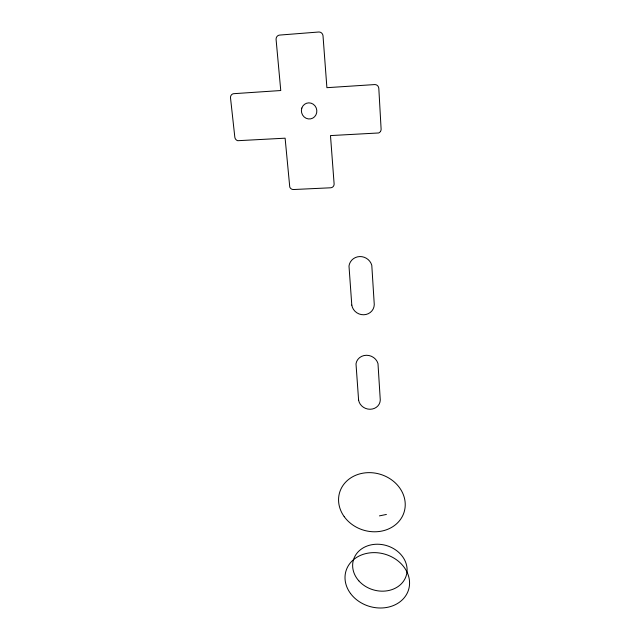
<?xml version="1.0" encoding="UTF-8"?>
<svg xmlns="http://www.w3.org/2000/svg" width="640" height="640" viewBox="0 0 640 640"><rect width="100%" height="100%" fill="white"/><g stroke="black" fill="none" stroke-linecap="round" stroke-linejoin="round"><path stroke-width="0.96" d="M379.44 515.88L386.392 514.448M380.496 131.392A4.024 3.92 86.8 0 0 381.104 129L378.816 88.448A4.144 3.976 -87.7 0 0 374.88 84.56L326.896 87.68L323 35.656A4.264 3.976 86.1 0 0 318.736 32.008L279.608 35.08A4.232 3.912 80.7 0 0 276.072 39.312L280.76 90.528L233.576 93.696A4.048 3.736 69.6 0 0 230.52 97.936L234.824 137.16A3.952 3.672 64.2 0 0 237.76 140.704L285.112 138.184L289.768 187.096A3.856 3.672 56.3 0 0 293.528 189.528L330.632 187.792A3.864 3.744 56.6 0 0 334.128 184.064L330.488 135.584L378.64 132.968A4.024 3.92 86.8 0 0 380.208 131.8M351.792 305.104L348.992 265.984A11.776 11.28 27.7 0 1 359.776 256.56A11.776 11.28 27.7 0 1 371.792 265.288L374.272 304.6A11.4 10.776 23.4 0 1 363.696 314.768A11.4 10.776 23.4 0 1 351.792 305.104M358.6 400.096L356 363.808A11.344 10.448 19.7 0 1 366.416 355.272A11.344 10.448 19.7 0 1 377.984 363.576L380.28 400.024A11 9.984 18.5 0 1 370.056 409.256A11 9.984 18.5 0 1 358.6 400.096M344.216 516.656A33.704 29.16 17 0 0 401.832 517.344A33.704 29.16 17 0 0 369.64 472.64A33.704 29.16 17 0 0 344.216 516.656M358.816 580.824A27.552 23.104 16.1 0 0 405.36 577.984A27.552 23.104 16.1 0 0 375.432 544.28A27.552 23.104 16.1 0 0 358.816 580.824M350.456 593.392A32.68 27.232 16.2 0 0 406.256 594.92A32.68 27.232 16.2 0 0 375.16 552.64A32.68 27.232 16.2 0 0 350.456 593.392M301.832 108.056A8.096 7.696 74.8 0 0 310.56 118.88A8.096 7.696 74.8 0 0 314.968 105.808A8.096 7.696 74.8 0 0 301.832 108.056"/></g></svg>
